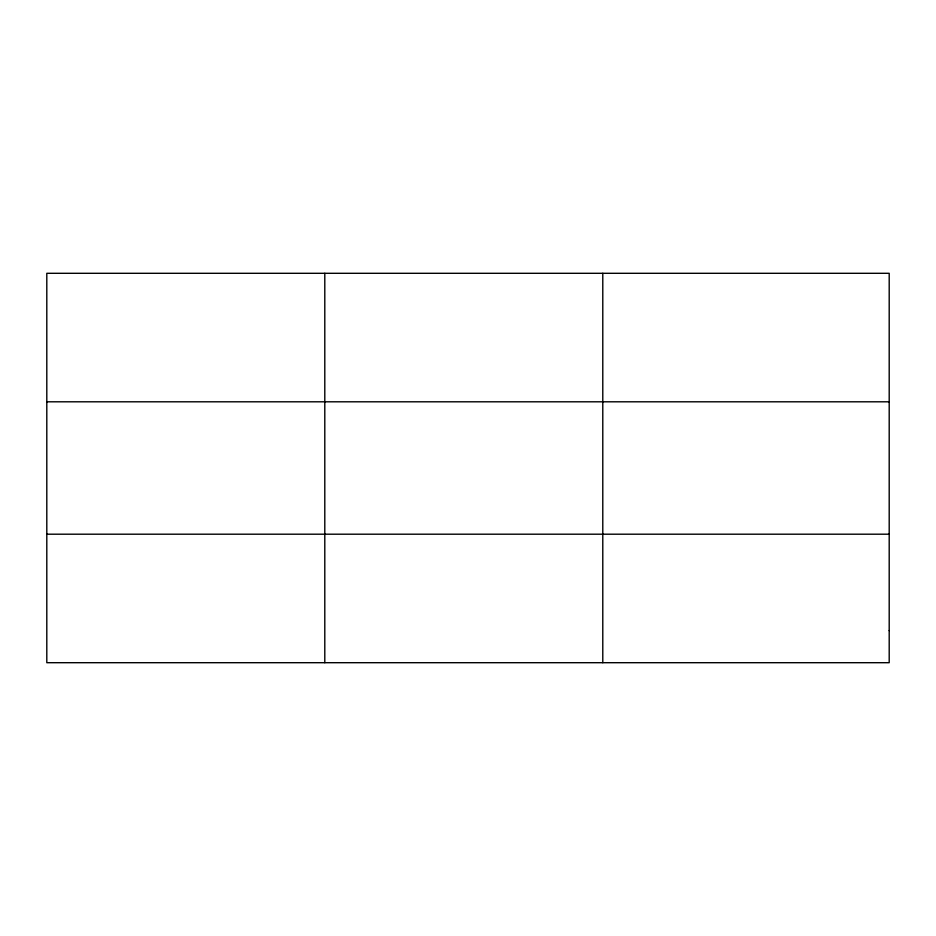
<?xml version="1.0" encoding="UTF-8"?>
<svg xmlns="http://www.w3.org/2000/svg" width="936" height="936" viewBox="0 0 936 936"><rect width="100%" height="100%" fill="white"/><g stroke="black" fill="none" stroke-linecap="round" stroke-linejoin="round"><path stroke-width="1.4" d="M324.792 662.7L324.792 273.3M602.784 662.7L602.784 273.3M46.8 401.801L889.2 401.801M46.8 534.199L889.2 534.199M889.2 630.572L889.2 662.7L46.8 662.7L46.8 273.3L889.2 273.3L889.2 630.572"/></g></svg>
